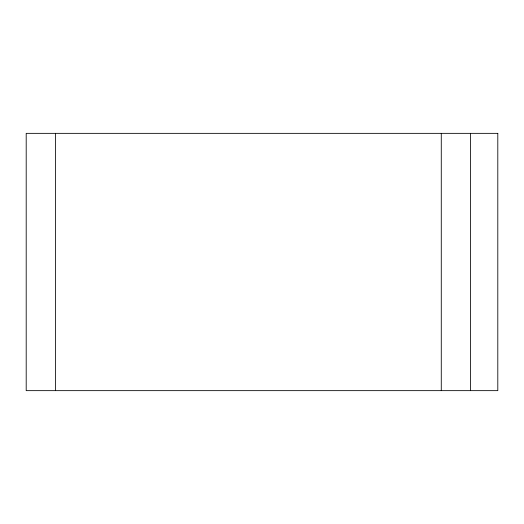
<?xml version="1.0" encoding="UTF-8"?>
<svg xmlns="http://www.w3.org/2000/svg" width="524" height="524" viewBox="0 0 524 524"><rect width="100%" height="100%" fill="white"/><g stroke="black" fill="none" stroke-linecap="round" stroke-linejoin="round"><path stroke-width="0.79" d="M470.585 133.351L470.585 390.649M441.274 133.351L441.274 390.649M55.511 133.351L55.511 390.649M497.8 133.351L26.2 133.351L26.2 390.649L497.8 390.649L497.8 133.351"/></g></svg>
